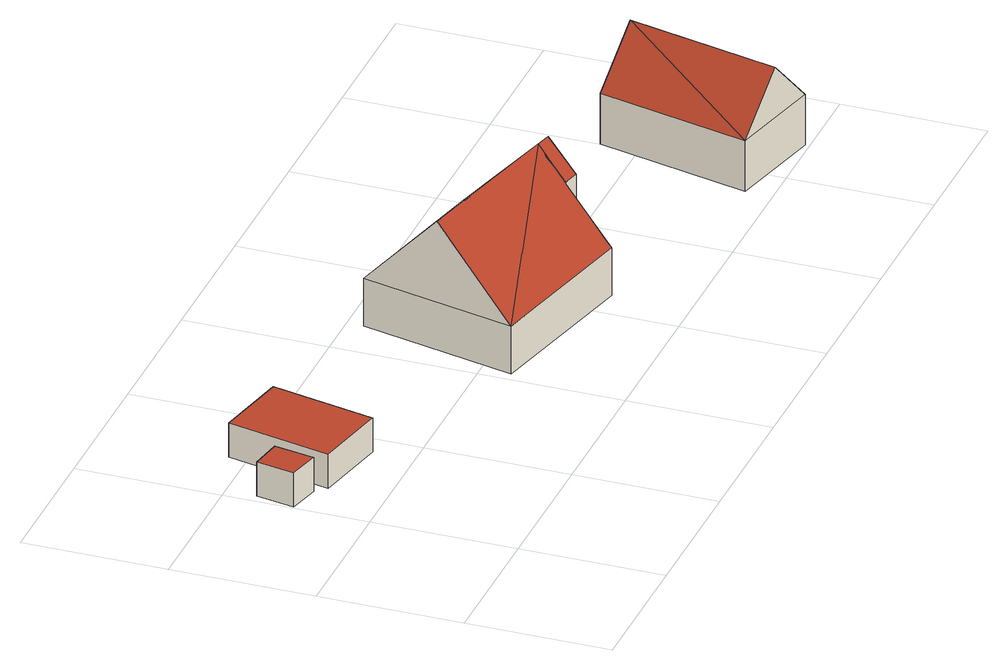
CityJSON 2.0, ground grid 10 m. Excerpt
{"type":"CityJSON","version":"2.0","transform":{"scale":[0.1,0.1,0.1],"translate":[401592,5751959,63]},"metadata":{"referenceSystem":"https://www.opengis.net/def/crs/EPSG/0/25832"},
"CityObjects":{
"building1":{"type":"Building","attributes":{"Gemeindeschluessel":"05515000","Geometrietyp2DReferenz":"3000","function":"31001_2500","roofType":"1000","measuredHeight":2.49},"address":[{"country":"Germany","locality":"Münster","thoroughfareNumber":"335","thoroughfareName":"Vogelsang"}],"geometry":[{"type":"Solid","lod":"2","boundaries":[[[[0,1,2,3]],[[4,5,1,0]],[[6,7,5,4]],[[3,2,7,6]],[[4,0,3,6]],[[1,5,7,2]]]],"semantics":{"surfaces":[{"type":"WallSurface"},{"type":"RoofSurface"},{"type":"GroundSurface"}],"values":[[0,0,0,0,1,2]]}}]},
"building2":{"type":"Building","attributes":{"Gemeindeschluessel":"05515000","Geometrietyp2DReferenz":"3000","function":"31001_1310","roofType":"1000","measuredHeight":2.49},"geometry":[{"type":"Solid","lod":"2","boundaries":[[[[8,9,10,11]],[[12,13,9,8]],[[14,15,13,12]],[[11,10,15,14]],[[12,8,11,14]],[[9,13,15,10]]]],"semantics":{"surfaces":[{"type":"WallSurface"},{"type":"RoofSurface"},{"type":"GroundSurface"}],"values":[[0,0,0,0,1,2]]}}]},
"building3":{"type":"Building","attributes":{"Gemeindeschluessel":"05515000","Geometrietyp2DReferenz":"3000","function":"31001_1000"},"address":[{"country":"Germany","locality":"Münster","thoroughfareNumber":"221","thoroughfareName":"Wiedaustraße"}],"children":["building3-1","building3-2"]},
"building3-1":{"type":"BuildingPart","attributes":{"roofType":"3100","measuredHeight":9.42},"parents":["building3"],"geometry":[{"type":"Solid","lod":"2","boundaries":[[[[16,17,18,19]],[[20,21,17,16]],[[22,23,21,20]],[[24,25,23,22]],[[26,27,28,24,29]],[[24,22,29]],[[29,20,26]],[[16,30,31,32,26,20]],[[30,16,19]],[[29,22,20]],[[18,17,21,23,25]],[[25,24,19,18]],[[32,33,27,26]],[[30,19,24,28,31]],[[28,27,33,32,31]]]],"semantics":{"surfaces":[{"type":"WallSurface"},{"type":"RoofSurface"},{"type":"GroundSurface"},{"type":"ClosureSurface"}],"values":[[0,0,0,0,1,1,1,1,0,0,2,3,0,3,3]]}}]},
"building3-2":{"type":"BuildingPart","attributes":{"roofType":"3100","measuredHeight":9.34},"parents":["building3"],"geometry":[{"type":"Solid","lod":"2","boundaries":[[[[34,35,25,24]],[[36,37,35,34]],[[31,30,19,18,37,36]],[[34,38,36]],[[24,27,33,38,34]],[[36,38,33,32,31]],[[35,37,18,25]],[[25,18,19,24]],[[19,30,31,28,24]],[[27,24,28]],[[32,33,27,28,31]]]],"semantics":{"surfaces":[{"type":"WallSurface"},{"type":"RoofSurface"},{"type":"GroundSurface"},{"type":"ClosureSurface"}],"values":[[0,0,0,0,1,1,2,3,3,0,3]]}}]},
"building4":{"type":"Building","attributes":{"Gemeindeschluessel":"05515000","Geometrietyp2DReferenz":"3000","function":"31001_2460","roofType":"3100","measuredHeight":7.38},"geometry":[{"type":"Solid","lod":"2","boundaries":[[[[39,40,41,42]],[[43,44,40,39]],[[45,46,44,43]],[[42,41,46,45]],[[39,47,43]],[[45,48,42]],[[47,39,42]],[[42,48,47]],[[43,47,48]],[[48,45,43]],[[40,44,46,41]]]],"semantics":{"surfaces":[{"type":"WallSurface"},{"type":"RoofSurface"},{"type":"GroundSurface"}],"values":[[0,0,0,0,0,0,1,1,1,1,2]]}}]}
},
"vertices":[
[2,152,34],[2,152,9],[25,147,9],[25,147,34],[7,179,34],[7,179,9],[30,175,34],[30,175,9],
[99,201,35],[99,201,10],[46,212,10],[46,212,35],[83,128,35],[83,128,10],[30,139,35],[30,139,10],
[321,53,45],[321,53,10],[329,87,10],[329,87,45],[206,79,45],[206,79,10],[231,188,45],[231,188,10],[346,162,45],[346,162,10],[333,107,104],[340,135,74],[346,161,45],[219,134,104],[329,87,81],[329,87,82],[331,97,93],[333,108,103],
[359,159,45],[359,159,10],[341,84,82],[341,84,10],[346,105,103],
[501,126,46],[501,126,9],[476,19,9],[476,19,46],[569,110,46],[569,110,9],[544,3,46],[544,3,9],[535,118,83],[510,11,83]
]}
